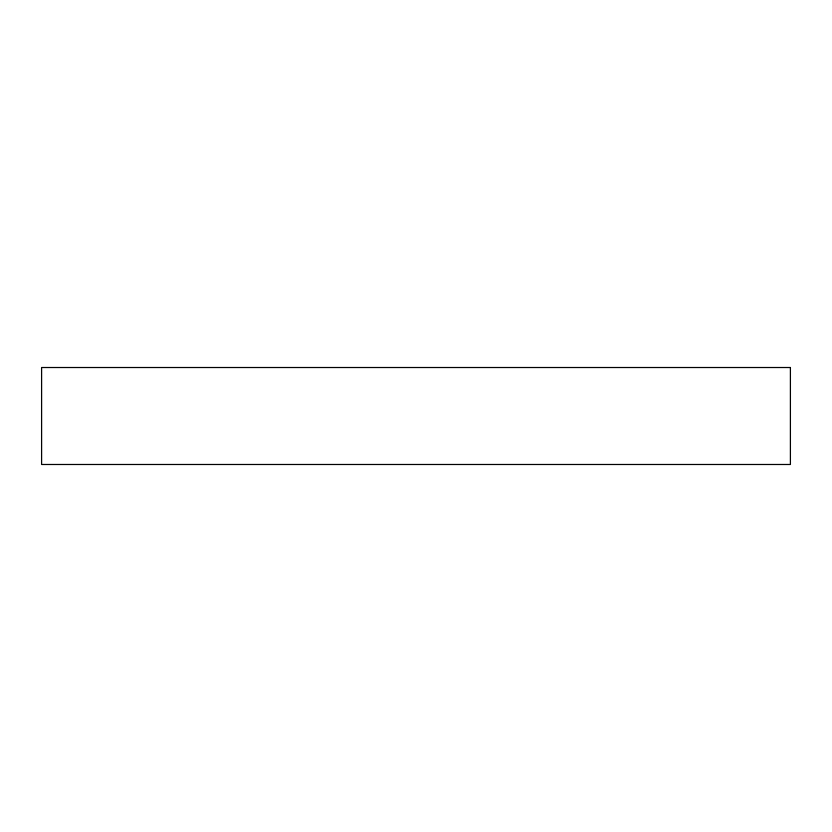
<?xml version="1.0" encoding="UTF-8"?>
<svg xmlns="http://www.w3.org/2000/svg" width="832" height="832" viewBox="0 0 832 832"><rect width="100%" height="100%" fill="white"/><g stroke="black" fill="none" stroke-linecap="round" stroke-linejoin="round"><path stroke-width="1.25" d="M790.4 367.515L41.6 367.515L41.6 464.485L790.4 464.485L790.4 367.515"/></g></svg>
